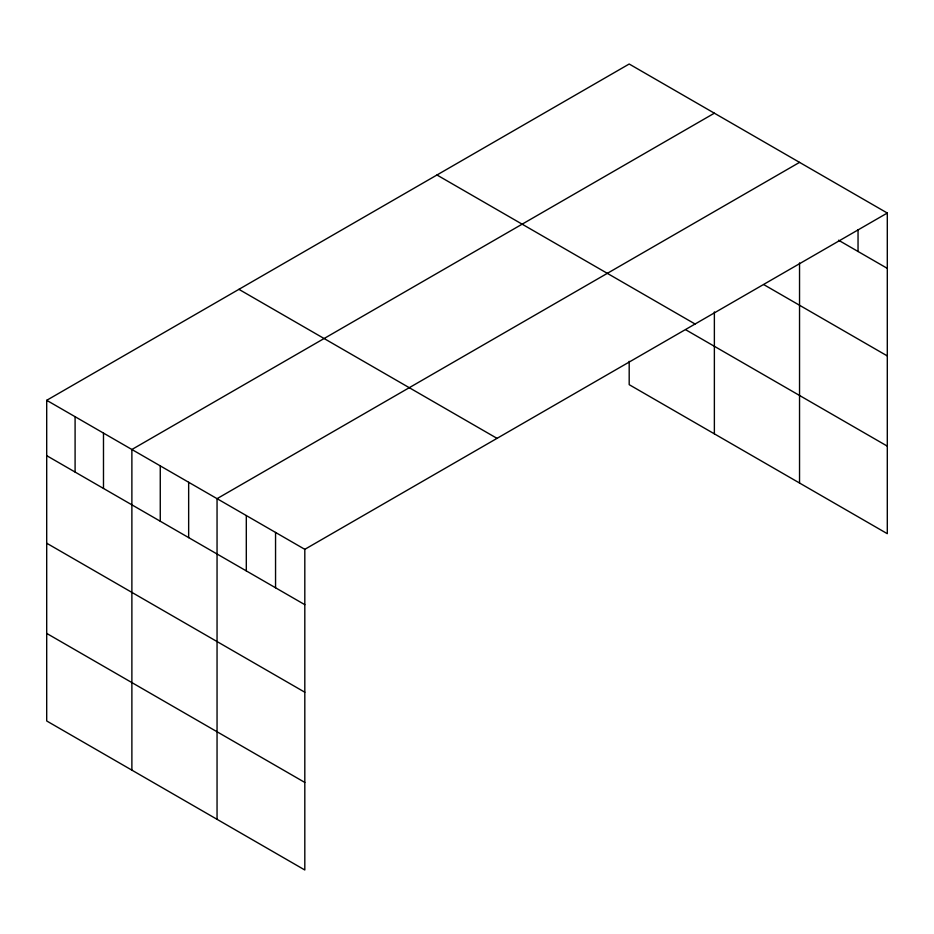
<?xml version="1.0" encoding="UTF-8"?>
<svg xmlns="http://www.w3.org/2000/svg" width="934" height="934" viewBox="0 0 934 934"><rect width="100%" height="100%" fill="white"/><g stroke="black" fill="none" stroke-linecap="round" stroke-linejoin="round"><path stroke-width="1.4" d="M46.7 400.312L304.811 549.332L304.811 869.986L46.7 720.966L46.7 400.312L629.189 64.014L887.3 213.034L887.3 533.688L629.189 384.668L629.189 361.318M714.37 113.189L131.881 449.499L131.881 770.141M799.539 162.376L217.05 498.674L217.05 819.316M304.811 549.332L887.3 213.034M838.545 240.225L887.3 268.373M763.743 284.59L887.3 355.924M436.972 174.997L695.083 324.016M685.976 329.9L887.3 446.137M238.917 289.342L497.028 438.361M46.7 455.664L304.811 604.672M46.7 543.214L304.811 692.222M46.7 633.415L304.811 782.435M858.042 229.647L858.042 251.491M799.539 262.944L799.539 483.018M714.37 311.921L714.37 433.843M275.553 532.45L275.553 587.79M246.307 515.556L246.307 570.896M188.656 482.283L188.656 537.622M160.263 465.891L160.263 521.23M103.487 433.096L103.487 488.447M75.094 416.704L75.094 472.055"/></g></svg>
